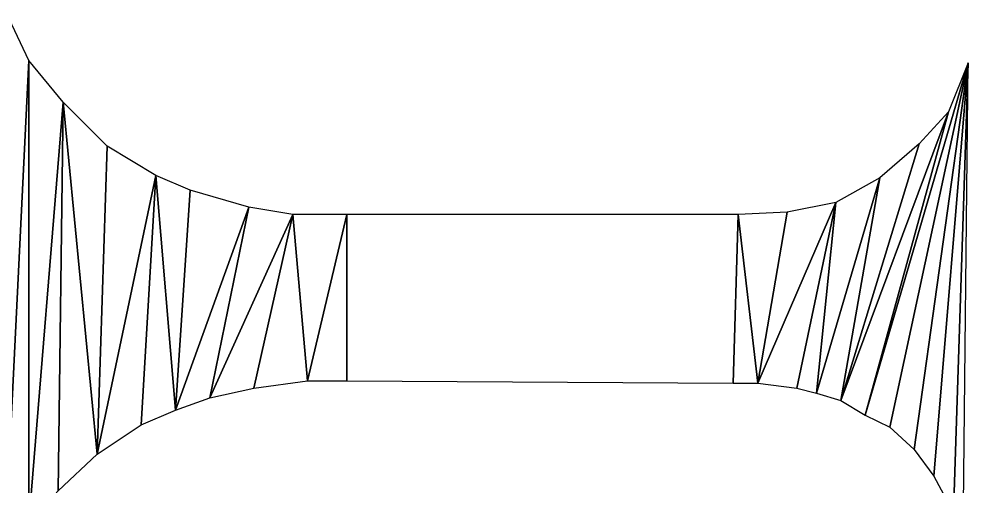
# Model space of a CAD drawing. Extents: x -35426929 to -35396731, y 11996534 to 12011444.
# Drawn here: x -35415863 to -35415323, y 12004686 to 12004952 of the extents above; entities that cross this region are included whole.
import ezdxf

# ---------------------------------------------------------------- set-up
doc = ezdxf.new("R2010")
doc.units = 0

msp = doc.modelspace()

# ---------------------------------------------------------------- linework, layer by layer
at = {"layer": 'mg_to_dxf', "color": 52}
for points in [[(-35415857.11, 12004927.86), (-35415857.11, 12004927.86), (-35415868.25, 12004951.52), (-35415871.03, 12004641.1)], [(-35415857.11, 12004927.86), (-35415857.11, 12004927.86), (-35415871.03, 12004641.1), (-35415857.11, 12004664.76)], [(-35415837.62, 12004904.19), (-35415837.62, 12004904.19), (-35415857.11, 12004927.86), (-35415857.11, 12004664.76)], [(-35415322.57, 12004926.47), (-35415322.57, 12004926.47), (-35415381.03, 12004726.01), (-35415367.11, 12004719.05)], [(-35415322.57, 12004926.47), (-35415322.57, 12004926.47), (-35415333.7, 12004898.62), (-35415381.03, 12004726.01)], [(-35415322.57, 12004926.47), (-35415322.57, 12004926.47), (-35415367.11, 12004719.05), (-35415353.19, 12004706.52)], [(-35415322.57, 12004926.47), (-35415322.57, 12004926.47), (-35415353.19, 12004706.52), (-35415342.06, 12004691.21)], [(-35415330.92, 12004670.33), (-35415330.92, 12004670.33), (-35415322.57, 12004926.47), (-35415342.06, 12004691.21)], [(-35415330.92, 12004670.33), (-35415330.92, 12004670.33), (-35415325.35, 12004656.41), (-35415322.57, 12004926.47)], [(-35415837.62, 12004904.19), (-35415837.62, 12004904.19), (-35415857.11, 12004664.76), (-35415840.4, 12004682.86)], [(-35415818.13, 12004703.74), (-35415818.13, 12004703.74), (-35415837.62, 12004904.19), (-35415840.4, 12004682.86)], [(-35415812.56, 12004879.14), (-35415812.56, 12004879.14), (-35415837.62, 12004904.19), (-35415818.13, 12004703.74)], [(-35415333.7, 12004898.62), (-35415333.7, 12004898.62), (-35415394.95, 12004734.36), (-35415381.03, 12004726.01)], [(-35415333.7, 12004898.62), (-35415333.7, 12004898.62), (-35415350.41, 12004880.53), (-35415394.95, 12004734.36)], [(-35415350.41, 12004880.53), (-35415350.41, 12004880.53), (-35415372.68, 12004861.04), (-35415394.95, 12004734.36)], [(-35415784.72, 12004862.43), (-35415784.72, 12004862.43), (-35415812.56, 12004879.14), (-35415818.13, 12004703.74)], [(-35415784.72, 12004862.43), (-35415784.72, 12004862.43), (-35415818.13, 12004703.74), (-35415793.08, 12004720.44)], [(-35415773.59, 12004728.8), (-35415773.59, 12004728.8), (-35415784.72, 12004862.43), (-35415793.08, 12004720.44)], [(-35415765.23, 12004854.08), (-35415765.23, 12004854.08), (-35415784.72, 12004862.43), (-35415773.59, 12004728.8)], [(-35415372.68, 12004861.04), (-35415372.68, 12004861.04), (-35415397.74, 12004847.12), (-35415408.87, 12004738.54)], [(-35415394.95, 12004734.36), (-35415394.95, 12004734.36), (-35415372.68, 12004861.04), (-35415408.87, 12004738.54)], [(-35415731.83, 12004844.34), (-35415731.83, 12004844.34), (-35415765.23, 12004854.08), (-35415773.59, 12004728.8)], [(-35415397.74, 12004847.12), (-35415397.74, 12004847.12), (-35415442.28, 12004744.11), (-35415420.01, 12004741.32)], [(-35415397.74, 12004847.12), (-35415397.74, 12004847.12), (-35415425.58, 12004841.55), (-35415442.28, 12004744.11)], [(-35415408.87, 12004738.54), (-35415408.87, 12004738.54), (-35415397.74, 12004847.12), (-35415420.01, 12004741.32)], [(-35415731.83, 12004844.34), (-35415731.83, 12004844.34), (-35415773.59, 12004728.8), (-35415754.1, 12004735.76)], [(-35415706.77, 12004840.16), (-35415706.77, 12004840.16), (-35415731.83, 12004844.34), (-35415754.1, 12004735.76)], [(-35415425.58, 12004841.55), (-35415425.58, 12004841.55), (-35415453.42, 12004840.16), (-35415442.28, 12004744.11)], [(-35415706.77, 12004840.16), (-35415706.77, 12004840.16), (-35415754.1, 12004735.76), (-35415729.04, 12004741.32)], [(-35415698.42, 12004745.5), (-35415698.42, 12004745.5), (-35415706.77, 12004840.16), (-35415729.04, 12004741.32)], [(-35415698.42, 12004745.5), (-35415698.42, 12004745.5), (-35415676.14, 12004840.16), (-35415706.77, 12004840.16)], [(-35415698.42, 12004745.5), (-35415698.42, 12004745.5), (-35415676.14, 12004745.5), (-35415676.14, 12004840.16)], [(-35415676.14, 12004745.5), (-35415456.2, 12004744.11), (-35415453.42, 12004840.16), (-35415676.14, 12004840.16)], [(-35415442.28, 12004744.11), (-35415442.28, 12004744.11), (-35415453.42, 12004840.16), (-35415456.2, 12004744.11)]]:
    msp.add_3dface(points, dxfattribs=at)

doc.saveas('drawing.dxf')
